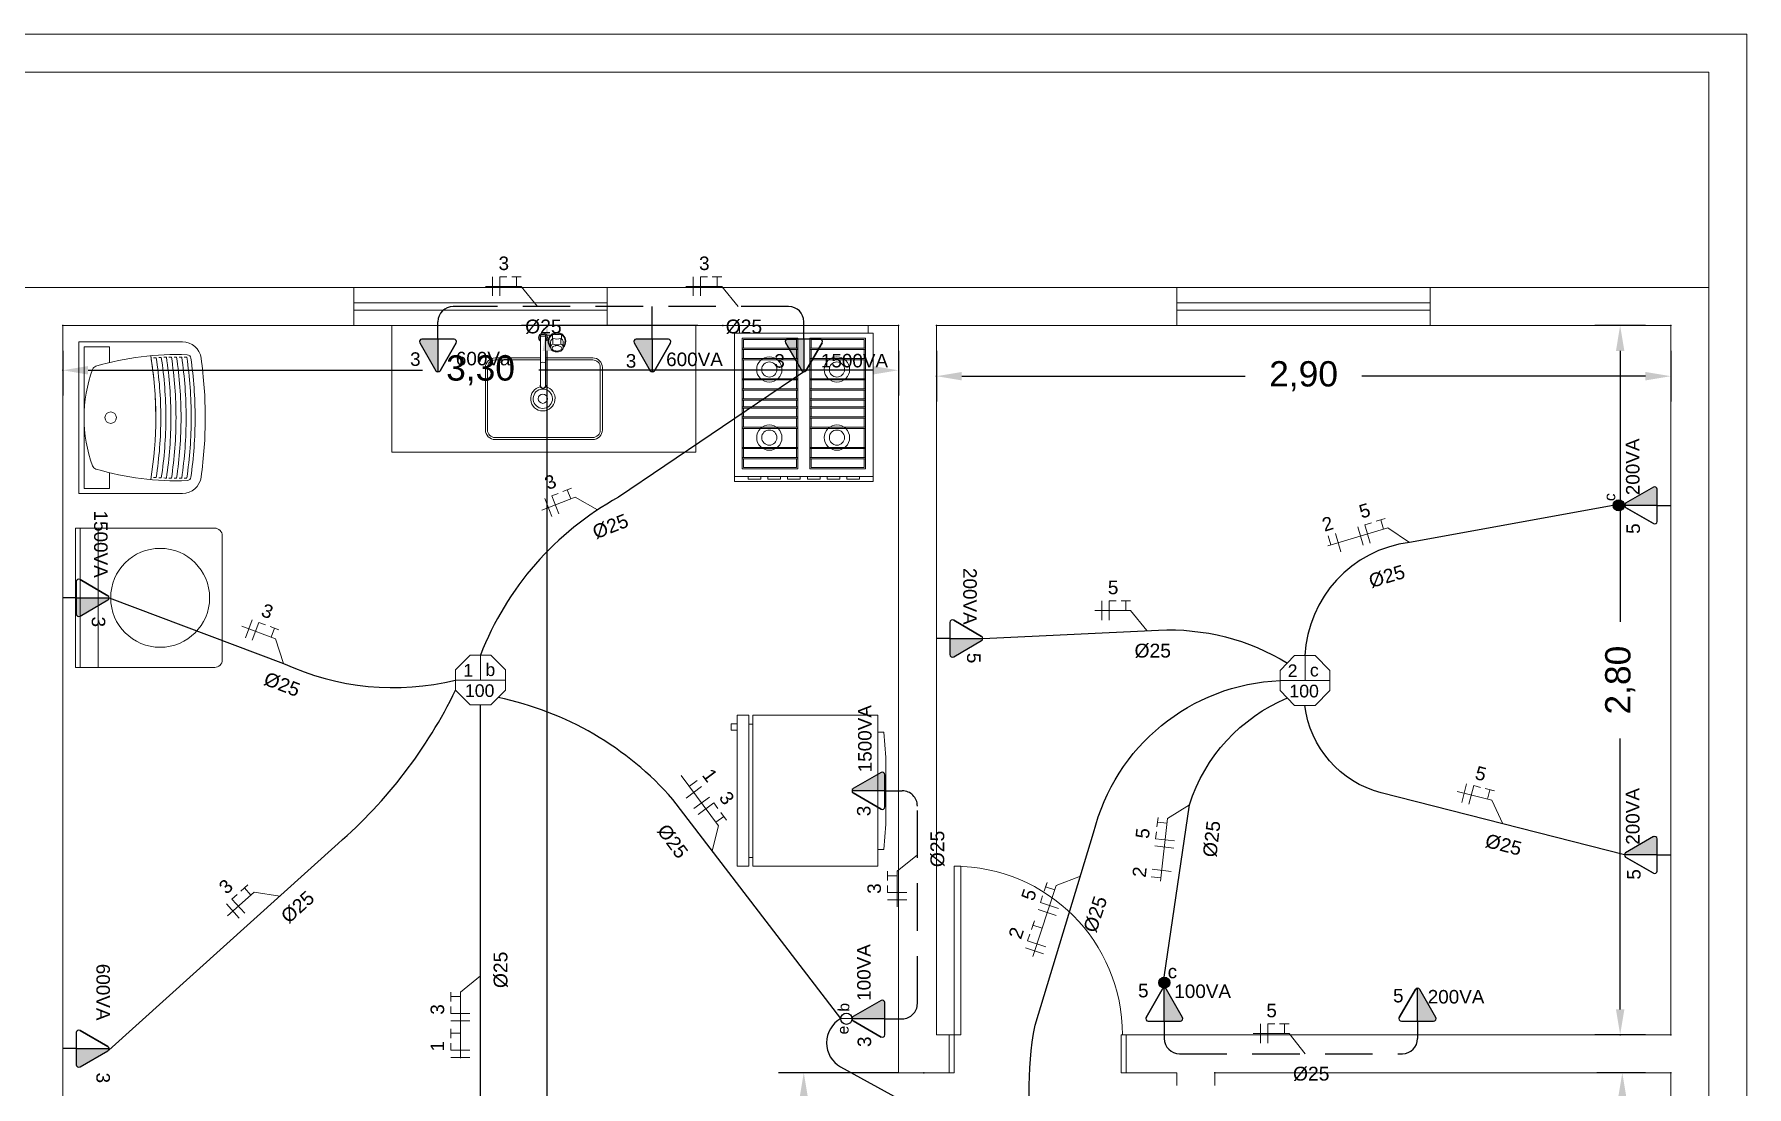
# Model space of a CAD drawing. Header units: millimetres. Extents: x 53 to 176, y -29 to 32.
# Drawn here: x 73.81 to 80.57, y 25.67 to 29.82 of the extents above; entities that cross this region are included whole.
import ezdxf

# ---------------------------------------------------------------- set-up
doc = ezdxf.new("R2010")
doc.units = ezdxf.units.MM
doc.linetypes.add('HIDDEN', pattern=[0.375, 0.25, -0.125])
doc.layers.get('0').update_dxf_attribs({"lineweight": 30})
for name, color, linetype in [('1 - Circuitos', 7, 'Continuous'), ('12 - Divisão dos circuitos', 7, 'Continuous'), ('5 - Identificadores', 7, 'Continuous'), ('7 - Eletroduto', 6, 'Continuous'), ('Pontos de iluminação', 5, 'Continuous'), ('Pontos de Tomadas', 240, 'Continuous')]:
    doc.layers.add(name, color=color, linetype=linetype)
for name, color, linetype, lineweight in [('19 - Diametros', 10, 'Continuous', 18), ('2 - Cotas', 242, 'Continuous', 9), ('3 - Cozinha', 160, 'Continuous', 20), ('4 - Edificação', 8, 'Continuous', 20), ('Portas', 251, 'Continuous', 9)]:
    doc.layers.add(name, color=color, linetype=linetype, lineweight=lineweight)
doc.styles.add('Arial0', font='arial.ttf', dxfattribs={"height": 3.14658})
doc.styles.add('SEACAD_Arial', font='arial.ttf')
doc.styles.get("Standard").update_dxf_attribs({"font": 'arial.ttf'})
doc.dimstyles.new('ISO-25', dxfattribs={"dimtxt": 0.1, "dimasz": 0.1, "dimexe": 0.1, "dimexo": 0.1, "dimgap": 0.1, "dimtad": 0, "dimzin": 1, "dimtxsty": 'Standard', "dimcen": 0.1, "dimadec": 0, "dimazin": 0, "dimtfac": 1, "dimtmove": 0, "dimatfit": 3, "dimfxl": 1, "dimarcsym": 0})

# ---------------------------------------------------------------- blocks, each defined once
blk = doc.blocks.new('*D23')
at = {"layer": '12 - Divisão dos circuitos', "color": 0, "transparency": 16777216}
for p in [(77.3708, 28.6744), (80.2708, 28.6744), (77.3708, 28.4744)]:
    blk.add_point(p, dxfattribs=at)
at = {"layer": '2 - Cotas', "color": 0, "lineweight": -2, "transparency": 16777216}
for p, q in [((77.3708, 28.5744), (77.3708, 28.3744)), ((80.2708, 28.5744), (80.2708, 28.3744)), ((77.4708, 28.4744), (78.5903, 28.4744)), ((80.1708, 28.4744), (79.0514, 28.4744))]:
    blk.add_line(p, q, dxfattribs=at)
at = {"layer": '2 - Cotas', "color": 0, "transparency": 16777216}
for points in [[(77.4708, 28.491), (77.4708, 28.4577), (77.3708, 28.4744)], [(80.1708, 28.491), (80.1708, 28.4577), (80.2708, 28.4744)]]:
    blk.add_solid(points, dxfattribs=at)
at = {"layer": '2 - Cotas', "color": 0, "transparency": 16777216, "insert": (78.8208, 28.4744), "char_height": 0.1, "attachment_point": 5}
blk.add_mtext('2,90', dxfattribs=at)
blk = doc.blocks.new('*D3')
at = {"layer": '12 - Divisão dos circuitos', "color": 0, "transparency": 16777216}
for p in [(73.9208, 28.6744), (77.2208, 28.6744), (73.9208, 28.4977)]:
    blk.add_point(p, dxfattribs=at)
at = {"layer": '2 - Cotas', "color": 0, "lineweight": -2, "transparency": 16777216}
for p, q in [((73.9208, 28.5744), (73.9208, 28.3977)), ((77.2208, 28.5744), (77.2208, 28.3977)), ((74.0208, 28.4977), (75.3412, 28.4977)), ((77.1208, 28.4977), (75.8005, 28.4977))]:
    blk.add_line(p, q, dxfattribs=at)
at = {"layer": '2 - Cotas', "color": 0, "transparency": 16777216}
for points in [[(74.0208, 28.5144), (74.0208, 28.481), (73.9208, 28.4977)], [(77.1208, 28.5144), (77.1208, 28.481), (77.2208, 28.4977)]]:
    blk.add_solid(points, dxfattribs=at)
at = {"layer": '2 - Cotas', "color": 0, "transparency": 16777216, "insert": (75.5708, 28.4977), "char_height": 0.1, "attachment_point": 5}
blk.add_mtext('3,30', dxfattribs=at)
blk = doc.blocks.new('*D15')
at = {"layer": '12 - Divisão dos circuitos', "color": 0, "transparency": 16777216}
for p in [(80.2708, 25.7244), (80.0794, 24.5744), (80.2708, 24.5744)]:
    blk.add_point(p, dxfattribs=at)
at = {"layer": '2 - Cotas', "color": 0, "lineweight": -2, "transparency": 16777216}
for p, q in [((80.1708, 25.7244), (79.9794, 25.7244)), ((80.0794, 25.6244), (80.0794, 25.3749)), ((80.0794, 24.6744), (80.0794, 24.9238)), ((80.1708, 24.5744), (79.9794, 24.5744))]:
    blk.add_line(p, q, dxfattribs=at)
at = {"layer": '2 - Cotas', "color": 0, "transparency": 16777216}
for points in [[(80.0627, 25.6244), (80.0961, 25.6244), (80.0794, 25.7244)], [(80.0627, 24.6744), (80.0961, 24.6744), (80.0794, 24.5744)]]:
    blk.add_solid(points, dxfattribs=at)
at = {"layer": '2 - Cotas', "color": 0, "transparency": 16777216, "insert": (80.0794, 25.1494), "char_height": 0.1, "attachment_point": 5, "rotation": 90}
blk.add_mtext('1,15', dxfattribs=at)
blk = doc.blocks.new('*D16')
at = {"layer": '12 - Divisão dos circuitos', "color": 0, "transparency": 16777216}
for p in [(80.2708, 28.6744), (80.0709, 25.8744), (80.2708, 25.8744)]:
    blk.add_point(p, dxfattribs=at)
at = {"layer": '2 - Cotas', "color": 0, "lineweight": -2, "transparency": 16777216}
for p, q in [((80.1708, 28.6744), (79.9709, 28.6744)), ((80.0709, 28.5744), (80.0709, 27.5049)), ((80.0709, 25.9744), (80.0709, 27.0438)), ((80.1708, 25.8744), (79.9709, 25.8744))]:
    blk.add_line(p, q, dxfattribs=at)
at = {"layer": '2 - Cotas', "color": 0, "transparency": 16777216}
for points in [[(80.0543, 28.5744), (80.0876, 28.5744), (80.0709, 28.6744)], [(80.0543, 25.9744), (80.0876, 25.9744), (80.0709, 25.8744)]]:
    blk.add_solid(points, dxfattribs=at)
at = {"layer": '2 - Cotas', "color": 0, "transparency": 16777216, "insert": (80.0709, 27.2744), "char_height": 0.1, "attachment_point": 5, "rotation": 90}
blk.add_mtext('2,80', dxfattribs=at)
blk = doc.blocks.new('*D29')
at = {"layer": '12 - Divisão dos circuitos', "color": 0, "transparency": 16777216}
for p in [(78.4708, 25.7244), (80.2708, 25.7244), (80.2708, 25.5636)]:
    blk.add_point(p, dxfattribs=at)
at = {"layer": '2 - Cotas', "color": 0, "lineweight": -2, "transparency": 16777216}
for p, q in [((78.4708, 25.6244), (78.4708, 25.4636)), ((78.5708, 25.5636), (79.1458, 25.5636)), ((80.1708, 25.5636), (79.5958, 25.5636)), ((80.2708, 25.6244), (80.2708, 25.4636))]:
    blk.add_line(p, q, dxfattribs=at)
at = {"layer": '2 - Cotas', "color": 0, "transparency": 16777216}
for points in [[(78.5708, 25.5803), (78.5708, 25.547), (78.4708, 25.5636)], [(80.1708, 25.5803), (80.1708, 25.547), (80.2708, 25.5636)]]:
    blk.add_solid(points, dxfattribs=at)
at = {"layer": '2 - Cotas', "color": 0, "transparency": 16777216, "insert": (79.3708, 25.5636), "char_height": 0.1, "attachment_point": 5}
blk.add_mtext('1,80', dxfattribs=at)
blk = doc.blocks.new('CO-F4PB')
for p, q in [((0.2535, 0), (-0.2535, 0)), ((0.2535, 0), (-0.2535, 0)), ((-0.2535, 0), (-0.2535, -0.03)), ((0.2535, -0.03), (0.2535, 0)), ((-0.2735, -0.03), (-0.2735, -0.596)), ((0.2735, -0.03), (-0.2735, -0.03)), ((-0.2435, -0.05), (-0.2435, -0.566)), ((-0.0235, -0.05), (-0.2435, -0.05)), ((-0.0285, -0.055), (-0.2385, -0.055)), ((-0.2385, -0.055), (-0.2385, -0.09)), ((-0.0285, -0.055), (-0.0285, -0.09)), ((-0.0235, -0.05), (-0.0235, -0.566)), ((0.0235, -0.05), (0.0235, -0.566)), ((0.2435, -0.05), (0.0235, -0.05)), ((0.2385, -0.055), (0.0285, -0.055)), ((0.0285, -0.055), (0.0285, -0.09)), ((0.2385, -0.055), (0.2385, -0.09)), ((0.2435, -0.05), (0.2435, -0.566)), ((0.2735, -0.596), (0.2735, -0.03)), ((-0.0235, -0.09), (-0.2435, -0.09)), ((-0.0235, -0.095), (-0.2435, -0.095)), ((-0.0235, -0.13), (-0.2435, -0.13)), ((-0.0235, -0.135), (-0.2435, -0.135)), ((-0.2385, -0.095), (-0.2385, -0.13)), ((-0.2385, -0.135), (-0.2385, -0.21)), ((-0.0285, -0.095), (-0.0285, -0.13)), ((-0.0285, -0.135), (-0.0285, -0.21)), ((0.2435, -0.09), (0.0235, -0.09)), ((0.2435, -0.095), (0.0235, -0.095)), ((0.2435, -0.13), (0.0235, -0.13)), ((0.2435, -0.135), (0.0235, -0.135)), ((0.0285, -0.095), (0.0285, -0.13)), ((0.0285, -0.135), (0.0285, -0.21)), ((0.2385, -0.095), (0.2385, -0.13)), ((0.2385, -0.135), (0.2385, -0.21)), ((-0.0235, -0.21), (-0.2435, -0.21)), ((-0.0235, -0.215), (-0.2435, -0.215)), ((-0.0235, -0.25), (-0.2435, -0.25)), ((-0.0235, -0.255), (-0.2435, -0.255)), ((-0.2385, -0.215), (-0.2385, -0.25)), ((-0.2385, -0.255), (-0.2385, -0.29)), ((-0.0285, -0.215), (-0.0285, -0.25)), ((-0.0285, -0.255), (-0.0285, -0.29)), ((0.2435, -0.21), (0.0235, -0.21)), ((0.2435, -0.215), (0.0235, -0.215)), ((0.2435, -0.25), (0.0235, -0.25)), ((0.2435, -0.255), (0.0235, -0.255)), ((0.0285, -0.215), (0.0285, -0.25)), ((0.0285, -0.255), (0.0285, -0.29)), ((0.2385, -0.215), (0.2385, -0.25)), ((0.2385, -0.255), (0.2385, -0.29)), ((-0.0235, -0.29), (-0.2435, -0.29)), ((-0.0235, -0.295), (-0.2435, -0.295)), ((-0.2435, -0.321), (-0.0235, -0.321)), ((-0.2435, -0.326), (-0.0235, -0.326)), ((-0.2385, -0.295), (-0.2385, -0.321)), ((-0.2385, -0.326), (-0.2385, -0.361)), ((-0.0285, -0.295), (-0.0285, -0.321)), ((-0.0285, -0.326), (-0.0285, -0.361)), ((0.2435, -0.29), (0.0235, -0.29)), ((0.2435, -0.295), (0.0235, -0.295)), ((0.0235, -0.321), (0.2435, -0.321)), ((0.0235, -0.326), (0.2435, -0.326)), ((0.0285, -0.295), (0.0285, -0.321)), ((0.0285, -0.326), (0.0285, -0.361)), ((0.2385, -0.295), (0.2385, -0.321)), ((0.2385, -0.326), (0.2385, -0.361)), ((-0.2435, -0.361), (-0.0235, -0.361)), ((-0.2435, -0.366), (-0.0235, -0.366)), ((-0.2435, -0.401), (-0.0235, -0.401)), ((-0.2385, -0.366), (-0.2385, -0.401)), ((-0.0285, -0.366), (-0.0285, -0.401)), ((0.0235, -0.361), (0.2435, -0.361)), ((0.0235, -0.366), (0.2435, -0.366)), ((0.0235, -0.401), (0.2435, -0.401)), ((0.0285, -0.366), (0.0285, -0.401)), ((0.2385, -0.366), (0.2385, -0.401)), ((-0.2435, -0.406), (-0.0235, -0.406)), ((-0.2385, -0.406), (-0.2385, -0.481)), ((-0.0285, -0.406), (-0.0285, -0.481)), ((0.0235, -0.406), (0.2435, -0.406)), ((0.0285, -0.406), (0.0285, -0.481)), ((0.2385, -0.406), (0.2385, -0.481)), ((-0.2435, -0.481), (-0.0235, -0.481)), ((-0.2435, -0.486), (-0.0235, -0.486)), ((-0.2435, -0.521), (-0.0235, -0.521)), ((-0.2435, -0.526), (-0.0235, -0.526)), ((-0.2385, -0.486), (-0.2385, -0.521)), ((-0.2385, -0.526), (-0.2385, -0.561)), ((-0.0285, -0.486), (-0.0285, -0.521)), ((-0.0285, -0.526), (-0.0285, -0.561)), ((0.0235, -0.481), (0.2435, -0.481)), ((0.0235, -0.486), (0.2435, -0.486)), ((0.0235, -0.521), (0.2435, -0.521)), ((0.0235, -0.526), (0.2435, -0.526)), ((0.0285, -0.486), (0.0285, -0.521)), ((0.0285, -0.526), (0.0285, -0.561)), ((0.2385, -0.486), (0.2385, -0.521)), ((0.2385, -0.526), (0.2385, -0.561)), ((-0.2735, -0.596), (0.2735, -0.596)), ((-0.2735, -0.596), (-0.2735, -0.616)), ((-0.2435, -0.566), (-0.0235, -0.566)), ((-0.2385, -0.561), (-0.0285, -0.561)), ((0.0235, -0.566), (0.2435, -0.566)), ((0.0285, -0.561), (0.2385, -0.561)), ((0.2735, -0.616), (0.2735, -0.596)), ((-0.2735, -0.616), (0.2735, -0.616))]:
    blk.add_line(p, q)
for points in [[(-0.2204, -0.606), (-0.1704, -0.606), (-0.1704, -0.596), (-0.2204, -0.596)], [(-0.1422, -0.606), (-0.0922, -0.606), (-0.0922, -0.596), (-0.1422, -0.596)], [(-0.0641, -0.606), (-0.0141, -0.606), (-0.0141, -0.596), (-0.0641, -0.596)], [(0.0141, -0.606), (0.0641, -0.606), (0.0641, -0.596), (0.0141, -0.596)], [(0.0922, -0.606), (0.1422, -0.606), (0.1422, -0.596), (0.0922, -0.596)], [(0.1704, -0.606), (0.2204, -0.606), (0.2204, -0.596), (0.1704, -0.596)]]:
    blk.add_lwpolyline(points, close=True)
for centre, radius in [((-0.1308, -0.1735), 0.05), ((0.1362, -0.1735), 0.05), ((-0.1308, -0.1735), 0.03), ((0.1362, -0.1735), 0.03), ((-0.1308, -0.4425), 0.05), ((0.1362, -0.4425), 0.05), ((-0.1308, -0.4425), 0.03), ((0.1362, -0.4425), 0.03)]:
    blk.add_circle(centre, radius)
blk = doc.blocks.new('A$C1AD15EB6')
for p, q in [((0.55, 0.58), (0, 0.58)), ((0, 0.03), (0, 0.58)), ((0.55, 0.5606), (0, 0.5606)), ((0.55, 0.03), (0.55, 0.58)), ((0.55, 0.4906), (0, 0.4906)), ((0.03, 0), (0.52, 0))]:
    blk.add_line(p, q)
for centre, start, end in [((0.03, 0.03), 180, 270), ((0.52, 0.03), 270, 0)]:
    blk.add_arc(centre, 0.03, start, end)
blk = doc.blocks.new('TANQUE-02')
for p, q in [((-0.2995, 0), (0.2995, 0)), ((-0.2995, -0.4081), (-0.2995, 0)), ((0.2995, -0.4081), (0.2995, 0)), ((-0.2795, -0.02), (0.2795, -0.02)), ((-0.2795, -0.12), (-0.2795, -0.02)), ((0.2795, -0.12), (0.2795, -0.02)), ((-0.2795, -0.12), (-0.2174, -0.12)), ((0.2174, -0.12), (0.2795, -0.12))]:
    blk.add_line(p, q)
blk.add_circle((0, -0.1252), 0.0225)
for centre, radius, start, end in [((0.8453, -0.3818), 1.0945, 163.27799, 182.40527), ((-0.1837, -0.0726), 0.02, 110.23844, 163.27799), ((0, -0.5709), 0.5511, 90, 110.23844), ((0, -0.5709), 0.5511, 69.76156, 90), ((0.1837, -0.0726), 0.02, 16.72201, 69.76156), ((-0.8453, -0.3818), 1.0945, 357.59473, 16.72201), ((0, 1.2149), 1.518, 260.72256, 279.27744), ((0.8453, -0.3818), 1.0845, 177.52238, 178.05412), ((0.8453, -0.3818), 1.0845, 176.46036, 176.99114), ((0, 1.2149), 1.558, 261.22518, 270), ((0.8453, -0.3818), 1.0845, 175.40003, 175.93), ((0, 1.2149), 1.538, 261.15691, 270), ((0, 1.2149), 1.518, 270, 279.27744), ((0, 1.2149), 1.538, 270, 278.84309), ((0, 1.2149), 1.558, 270, 278.77482), ((-0.8453, -0.3818), 1.0845, 4.07, 4.59997), ((-0.8453, -0.3818), 1.0845, 3.00886, 3.53964), ((-0.8453, -0.3818), 1.0845, 1.94588, 2.47762), ((0.8453, -0.3818), 1.0845, 179.65272, 180.18684), ((0, 1.2149), 1.618, 261.49969, 270), ((0.8453, -0.3818), 1.0845, 180.72164, 181.25716), ((0.8453, -0.3818), 1.0845, 178.5864, 179.11926), ((0, 1.2149), 1.598, 261.39693, 270), ((0, 1.2149), 1.638, 261.61326, 270), ((0, 1.2149), 1.578, 261.30532, 270), ((0, 1.2149), 1.578, 270, 278.69468), ((0, 1.2149), 1.598, 270, 278.60307), ((0, 1.2149), 1.618, 270, 278.50031), ((0, 1.2149), 1.638, 270, 278.38674), ((-0.8453, -0.3818), 1.0845, 0.88074, 1.4136), ((-0.8453, -0.3818), 1.0845, 358.74284, 359.27836), ((-0.8453, -0.3818), 1.0845, 359.81316, 0.34728), ((-0.2245, -0.4081), 0.075, 180, 262.08052), ((-0.2332, -0.4271), 0.015, 182.40527, 261.87169), ((0.8453, -0.3818), 1.0845, 181.79343, 182.3305), ((0, 1.2149), 1.658, 261.73735, 270), ((0, 1.2058), 1.6644, 261.87169, 270), ((0, 1.2149), 1.658, 270, 278.26265), ((0, 1.2058), 1.6644, 270, 278.12831), ((0.2245, -0.4081), 0.075, 277.91948, 0), ((0.2332, -0.4271), 0.015, 278.12831, 357.59473), ((-0.8453, -0.3818), 1.0845, 357.6695, 358.20657), ((0, 1.2058), 1.7044, 262.08052, 270), ((0, 1.2058), 1.7044, 270, 277.91948)]:
    blk.add_arc(centre, radius, start, end)
blk = doc.blocks.new('CUBA-COZ-02')
for p, q in [((-0.0095, 0.2452), (-0.0095, 0.2275)), ((-0.0095, 0.2275), (-0.0095, 0.0565)), ((0.0105, 0.2452), (0.0105, 0.2275)), ((0.0105, 0.2275), (0.0105, 0.0565)), ((0.0146, 0.2516), (0.031, 0.2516)), ((0.0146, 0.2316), (0.0209, 0.2316)), ((0.0305, 0.2026), (0.0305, 0.2242)), ((0.0379, 0.2522), (0.0379, 0.2367)), ((0.0399, 0.2163), (0.0399, 0.2377)), ((0.0712, 0.2163), (0.0712, 0.2377)), ((0.0731, 0.2522), (0.0731, 0.2367)), ((0.0805, 0.2026), (0.0805, 0.2242)), ((-0.0095, 0.0565), (-0.0095, 0.0516)), ((0.0105, 0.0565), (0.0105, 0.0516))]:
    blk.add_line(p, q)
for points in [[(-0.0095, 0.1611), (-0.1889, 0.1611, 0.414214), (-0.2269, 0.1231), (-0.2269, -0.1231, 0.414214), (-0.1889, -0.1611), (0.1969, -0.1611, 0.414214), (0.2349, -0.1231), (0.2349, 0.1231, 0.414214), (0.1969, 0.1611), (0.0105, 0.1611)], [(-0.0095, 0.1531), (-0.1889, 0.1531, 0.414214), (-0.2189, 0.1231), (-0.2189, -0.1231, 0.414214), (-0.1889, -0.1531), (0.1969, -0.1531, 0.414214), (0.2269, -0.1231), (0.2269, 0.1231, 0.414214), (0.1969, 0.1531), (0.0105, 0.1531)]]:
    blk.add_lwpolyline(points, format="xyb")
blk.add_lwpolyline([(0.0105, 0.0367, -7.502529), (-0.0095, 0.037, -0.133288)], format="xyb", close=True)
at = {"linetype": 'Continuous'}
for points in [[(0.0391, 0.2375, 0), (0.0361, 0.2353, 0), (0.0337, 0.2328, 0), (0.032, 0.2301, 0), (0.0309, 0.2272, 0), (0.0305, 0.2242, 0)], [(0.0389, 0.2157, 0), (0.0359, 0.2135, 0), (0.0335, 0.2109, 0), (0.0318, 0.2081, 0), (0.0308, 0.2052, 0), (0.0305, 0.2021, 0)], [(0.075, 0.199, 0), (0.0746, 0.2011, 0), (0.0734, 0.2032, 0), (0.0715, 0.2051, 0), (0.0689, 0.2067, 0), (0.0658, 0.208, 0), (0.0623, 0.209, 0), (0.0585, 0.2095, 0), (0.0545, 0.2096, 0), (0.0506, 0.2093, 0), (0.0469, 0.2085, 0), (0.0436, 0.2074, 0), (0.0407, 0.2059, 0), (0.0385, 0.2041, 0), (0.0369, 0.2022, 0), (0.0362, 0.2, 0), (0.0362, 0.1979, 0), (0.0369, 0.1958, 0), (0.0385, 0.1938, 0), (0.0407, 0.192, 0), (0.0436, 0.1905, 0), (0.0469, 0.1894, 0), (0.0506, 0.1886, 0), (0.0545, 0.1883, 0), (0.0585, 0.1884, 0), (0.0623, 0.1889, 0), (0.0658, 0.1899, 0), (0.0689, 0.1912, 0), (0.0715, 0.1928, 0), (0.0734, 0.1947, 0), (0.0746, 0.1968, 0), (0.075, 0.199, 0)], [(0.0805, 0.2242, 0), (0.0802, 0.2272, 0), (0.0791, 0.2301, 0), (0.0773, 0.2328, 0), (0.0749, 0.2353, 0), (0.0719, 0.2375, 0)], [(0.0805, 0.2026, 0), (0.0802, 0.2055, 0), (0.0791, 0.2084, 0), (0.0774, 0.2111, 0), (0.0751, 0.2136, 0), (0.0722, 0.2157, 0)], [(0.0305, 0.2021, 0), (0.0311, 0.1989, 0), (0.0324, 0.1959, 0), (0.0345, 0.193, 0), (0.0373, 0.1905, 0), (0.0407, 0.1884, 0), (0.0446, 0.1867, 0), (0.0488, 0.1856, 0), (0.0533, 0.185, 0), (0.0578, 0.185, 0), (0.0623, 0.1856, 0), (0.0665, 0.1867, 0), (0.0704, 0.1884, 0), (0.0738, 0.1905, 0), (0.0766, 0.193, 0), (0.0786, 0.1959, 0), (0.08, 0.1989, 0), (0.0805, 0.2021, 0)]]:
    blk.add_polyline3d(points, dxfattribs=at)
blk.add_circle((0, 0), 0.0182)
for centre, radius, start, end in [((0.0005, 0.2416), 0.0173, 35.41872, 234.58128), ((0.0005, 0.2416), 0.0126, 322.25181, 217.74819), ((0.0005, 0.2242), 0.0233, 64.55551, 115.44449), ((0.0005, 0.2416), 0.0173, 305.41872, 324.58128), ((0.0005, 0.2416), 0.0173, 324.58128, 35.41872), ((0.0555, 0.2266), 0.035, 315.56467, 224.43533), ((0.0555, 0.2266), 0.032, 321.37517, 218.62483), ((0.0555, 0.1725), 0.0816, 77.53823, 102.46177), ((0.04, 0.214), 0.002, 63.97489, 122.15591), ((0.0401, 0.2358), 0.002, 74.31395, 121.56748), ((0.0555, 0.2905), 0.0549, 254.31395, 285.68605), ((0.0555, 0.2459), 0.0335, 243.97489, 296.02511), ((0.0711, 0.214), 0.002, 57.84409, 116.02511), ((0.0709, 0.2358), 0.002, 58.43251, 105.68606), ((0.0005, 0.1207), 0.0233, 64.55551, 115.44449), ((0, 0), 0.0482, 101.34386, 77.38563), ((0.0005, 0.0516), 0.0112, 153.72082, 26.27918), ((0.0005, 0.0516), 0.01, 180, 0)]:
    blk.add_arc(centre, radius, start, end)
blk = doc.blocks.new('DUPLEX320PL')
for p, q in [((-0.058, -0.1246), (-0.058, -0.6181)), ((-0.058, -0.1246), (0.538, -0.1246)), ((0.538, -0.6181), (0.538, -0.1246)), ((0.538, -0.6181), (-0.058, -0.6181)), ((0.538, -0.6338), (-0.058, -0.6338)), ((-0.058, -0.6338), (-0.058, -0.6799)), ((-0.023, -0.6181), (-0.023, -0.6338)), ((0.503, -0.6338), (0.503, -0.6181)), ((0.538, -0.6338), (0.538, -0.6799)), ((-0.058, -0.6799), (0.538, -0.6799))]:
    blk.add_line(p, q)
blk.add_lwpolyline([(0.4713, -0.1246), (0.4713, -0.1005), (0.3713, -0.0932), (0.1087, -0.0932), (0.0087, -0.1005), (0.0087, -0.1246)])
blk.add_lwpolyline([(0.4797, -0.6799), (0.4797, -0.7042), (0.5039, -0.7042), (0.5039, -0.6799)], close=True)
blk = doc.blocks.new('*D70')
at = {"layer": '12 - Divisão dos circuitos', "color": 0, "transparency": 16777216}
for p in [(76.5281, 28.6744), (75.8329, 21.9744), (76.5281, 21.9744)]:
    blk.add_point(p, dxfattribs=at)
at = {"layer": '2 - Cotas', "color": 0, "lineweight": -2, "transparency": 16777216}
for p, q in [((76.4281, 28.6744), (75.7329, 28.6744)), ((75.8329, 28.5744), (75.8329, 25.5544)), ((75.8329, 22.0744), (75.8329, 25.0944)), ((76.4281, 21.9744), (75.7329, 21.9744))]:
    blk.add_line(p, q, dxfattribs=at)
at = {"layer": '2 - Cotas', "color": 0, "transparency": 16777216}
for points in [[(75.8162, 28.5744), (75.8496, 28.5744), (75.8329, 28.6744)], [(75.8162, 22.0744), (75.8496, 22.0744), (75.8329, 21.9744)]]:
    blk.add_solid(points, dxfattribs=at)
at = {"layer": '2 - Cotas', "color": 0, "transparency": 16777216, "insert": (75.8329, 25.3244), "char_height": 0.1, "attachment_point": 5, "rotation": 90}
blk.add_mtext('6,70', dxfattribs=at)
blk = doc.blocks.new('*D71')
at = {"layer": '12 - Divisão dos circuitos', "color": 0, "transparency": 16777216}
for p in [(77.3208, 25.7244), (76.8471, 24.6244), (77.3208, 24.6244)]:
    blk.add_point(p, dxfattribs=at)
at = {"layer": '2 - Cotas', "color": 0, "lineweight": -2, "transparency": 16777216}
for p, q in [((77.2208, 25.7244), (76.7471, 25.7244)), ((76.8471, 25.6244), (76.8471, 25.3994)), ((76.8471, 24.7244), (76.8471, 24.9494)), ((77.2208, 24.6244), (76.7471, 24.6244))]:
    blk.add_line(p, q, dxfattribs=at)
at = {"layer": '2 - Cotas', "color": 0, "transparency": 16777216}
for points in [[(76.8304, 25.6244), (76.8638, 25.6244), (76.8471, 25.7244)], [(76.8304, 24.7244), (76.8638, 24.7244), (76.8471, 24.6244)]]:
    blk.add_solid(points, dxfattribs=at)
at = {"layer": '2 - Cotas', "color": 0, "transparency": 16777216, "insert": (76.8471, 25.1744), "char_height": 0.1, "attachment_point": 5, "rotation": 90}
blk.add_mtext('1,10', dxfattribs=at)
blk = doc.blocks.new('ponto de luz')
at = {"color": 5, "linetype": 'Continuous', "lineweight": 15, "true_color": 0x000005}
blk.add_lwpolyline([(63.6396, -13.7603), (63.5583, -13.7603), (63.5009, -13.8188), (63.5009, -13.8984), (63.5583, -13.9569), (63.6396, -13.9569), (63.698, -13.8984), (63.698, -13.8188)], close=True, dxfattribs=at)
for points in [[(63.5995, -13.8589), (63.5995, -13.7603), (63.5995, -13.7603)], [(63.698, -13.8589), (63.5009, -13.8589), (63.5009, -13.8589)]]:
    blk.add_lwpolyline(points, dxfattribs=at)
at = {"layer": '1 - Circuitos'}
blk.add_attdef('N', (63.5309, -13.8452), '', height=0.05, dxfattribs=at)
at = {"layer": '5 - Identificadores', "flags": 4}
for tag, p in [('R', (63.6187, -13.8426)), ('S', (63.5376, -13.9254))]:
    blk.add_attdef(tag, p, '', height=0.05, dxfattribs=at)

msp = doc.modelspace()

# ---------------------------------------------------------------- hatches: boundary and pattern name
at = {"layer": 'Pontos de Tomadas'}
h = msp.add_hatch(color=256, dxfattribs=at)
h.dxf.hatch_style = 1
h.paths.add_polyline_path([(75.3942, 28.496, 0.268035), (75.4026, 28.4911), (75.4026, 28.6208), (75.3391, 28.6208, 0.577243), (75.3306, 28.6061)])
h = msp.add_hatch(color=256, dxfattribs=at)
h.dxf.hatch_style = 1
h.paths.add_polyline_path([(76.2404, 28.496, 0.268035), (76.2488, 28.4911), (76.2488, 28.6208), (76.1853, 28.6208, 0.577243), (76.1768, 28.6061)])
h = msp.add_hatch(color=256, dxfattribs=at)
h.dxf.hatch_style = 1
h.paths.add_polyline_path([(76.8389, 28.496, 0.268035), (76.8473, 28.4911), (76.8473, 28.6208), (76.7838, 28.6208, 0.577243), (76.7753, 28.6061)])
h = msp.add_hatch(color=256, dxfattribs=at)
h.dxf.hatch_style = 1
h.paths.add_polyline_path([(80.0924, 27.9728, 0.268035), (80.0875, 27.9644), (80.2172, 27.9644), (80.2172, 28.0279, 0.577243), (80.2026, 28.0364)])
h = msp.add_hatch(color=256, dxfattribs=at)
h.dxf.hatch_style = 1
h.paths.add_polyline_path([(80.0435, 27.9644, 1), (80.0875, 27.9644, 1)])
h = msp.add_hatch(color=256, dxfattribs=at)
h.dxf.hatch_style = 1
h.paths.add_polyline_path([(74.0992, 27.5909, 0.268035), (74.1041, 27.5993), (73.9745, 27.5993), (73.9745, 27.5358, 0.577243), (73.9891, 27.5273)])
h = msp.add_hatch(color=256, dxfattribs=at)
h.dxf.hatch_style = 1
h.paths.add_polyline_path([(77.5492, 27.4303, 0.268035), (77.5541, 27.4387), (77.4245, 27.4387), (77.4245, 27.3752, 0.577243), (77.4391, 27.3667)])
h = msp.add_hatch(color=256, dxfattribs=at)
h.dxf.hatch_style = 1
h.paths.add_polyline_path([(77.0424, 26.8459, 0.268035), (77.0375, 26.8374), (77.1672, 26.8374), (77.1672, 26.901, 0.577243), (77.1526, 26.9094)])
h = msp.add_hatch(color=256, dxfattribs=at)
h.dxf.hatch_style = 1
h.paths.add_polyline_path([(80.0924, 26.5928, 0.268035), (80.0875, 26.5844), (80.2172, 26.5844), (80.2172, 26.6479, 0.577243), (80.2026, 26.6564)])
h = msp.add_hatch(color=256, dxfattribs=at)
h.dxf.hatch_style = 1
h.paths.add_polyline_path([(78.2928, 26.0797, 1), (78.2488, 26.0797, 1)])
h = msp.add_hatch(color=256, dxfattribs=at)
h.dxf.hatch_style = 1
h.paths.add_polyline_path([(78.2793, 26.0528, 0.268035), (78.2708, 26.0577), (78.2708, 25.928), (78.3344, 25.928, 0.577243), (78.3428, 25.9426)])
h = msp.add_hatch(color=256, dxfattribs=at)
h.dxf.hatch_style = 1
h.paths.add_polyline_path([(79.2793, 26.0528, 0.268035), (79.2708, 26.0577), (79.2708, 25.928), (79.3344, 25.928, 0.577243), (79.3428, 25.9426)])
h = msp.add_hatch(color=256, dxfattribs=at)
h.dxf.hatch_style = 1
h.paths.add_polyline_path([(77.0424, 25.9459, 0.268035), (77.0375, 25.9374), (77.1672, 25.9374), (77.1672, 26.001, 0.577243), (77.1526, 26.0094)])
h = msp.add_hatch(color=256, dxfattribs=at)
h.dxf.hatch_style = 1
h.paths.add_polyline_path([(74.0992, 25.8109, 0.268035), (74.1041, 25.8194), (73.9745, 25.8194), (73.9745, 25.7558, 0.577243), (73.9891, 25.7474)])

# ---------------------------------------------------------------- linework, layer by layer
at = {"layer": '1 - Circuitos', "color": 5, "linetype": 'Continuous', "lineweight": 15, "true_color": 0x000005}
for points in [[(75.7956, 28.7494), (75.7313, 28.8287), (75.5898, 28.8287)], [(76.5874, 28.7494), (76.523, 28.8287), (76.3816, 28.8287)], [(76.0329, 27.9467), (75.9439, 27.9969), (75.8123, 27.9451)], [(79.2385, 27.8183), (79.154, 27.8757), (78.9163, 27.8043)], [(78.2018, 27.4697), (78.1374, 27.5491), (77.9959, 27.5491)], [(74.7932, 27.3401), (74.7609, 27.4371), (74.6285, 27.487)], [(76.4858, 26.6003), (76.511, 26.6993), (76.3629, 26.8985)], [(78.3701, 26.7824), (78.2839, 26.7275), (78.2553, 26.481)], [(79.6074, 26.7072), (79.5647, 26.8), (79.4276, 26.8351)], [(77.2958, 26.5845), (77.2165, 26.5202), (77.2165, 26.3787)], [(77.9396, 26.5001), (77.8441, 26.4639), (77.7513, 26.1838)], [(74.7779, 26.4219), (74.677, 26.4378), (74.5718, 26.3432)], [(75.5709, 26.1072), (75.4916, 26.0428), (75.4916, 25.7818)], [(78.8277, 25.7994), (78.7633, 25.8787), (78.6218, 25.8787)]]:
    msp.add_lwpolyline(points, dxfattribs=at)
at = {"layer": '1 - Circuitos', "color": 7, "linetype": 'Continuous', "lineweight": 15, "true_color": 0x000007}
for points in [[(75.6182, 28.7913), (75.6182, 28.8669), (75.6182, 28.8669)], [(75.6747, 28.8669), (75.647, 28.8669), (75.647, 28.7913)], [(75.6942, 28.8669), (75.7313, 28.8669), (75.7133, 28.8669), (75.7133, 28.8287)], [(76.41, 28.7913), (76.41, 28.8669), (76.41, 28.8669)], [(76.4665, 28.8669), (76.4388, 28.8669), (76.4388, 28.7913)], [(76.486, 28.8669), (76.523, 28.8669), (76.5051, 28.8669), (76.5051, 28.8287)], [(75.8774, 28.0118), (75.8516, 28.0016), (75.8793, 27.9313)], [(75.8955, 28.0189), (75.93, 28.0325), (75.9132, 28.0259), (75.9272, 27.9904)], [(75.8524, 27.9207), (75.8248, 27.9911), (75.8248, 27.9911)], [(79.0566, 27.8073), (79.0348, 27.8797), (79.0348, 27.8797)], [(79.0889, 27.896), (79.0624, 27.888), (79.0842, 27.8156)], [(79.1076, 27.9016), (79.143, 27.9123), (79.1258, 27.9071), (79.1368, 27.8706)], [(78.9287, 27.808), (78.9178, 27.8442), (78.9178, 27.8442)], [(78.9685, 27.7805), (78.9467, 27.8529), (78.9467, 27.8529)], [(78.0244, 27.5116), (78.0244, 27.5873), (78.0244, 27.5873)], [(78.0809, 27.5873), (78.0532, 27.5873), (78.0532, 27.5116)], [(78.1004, 27.5873), (78.1374, 27.5873), (78.1195, 27.5873), (78.1195, 27.5491)], [(74.6419, 27.4419), (74.6686, 27.5127), (74.6686, 27.5127)], [(74.7215, 27.4927), (74.6956, 27.5025), (74.6689, 27.4317)], [(74.7397, 27.4859), (74.7744, 27.4728), (74.7576, 27.4791), (74.7441, 27.4434)], [(76.3829, 26.8088), (76.4436, 26.8539), (76.4436, 26.8539)], [(76.3952, 26.8556), (76.4255, 26.8782), (76.4255, 26.8782)], [(79.4459, 26.7918), (79.4646, 26.865), (79.4646, 26.865)], [(79.5194, 26.851), (79.4925, 26.8579), (79.4738, 26.7846)], [(76.4135, 26.7677), (76.4742, 26.8128), (76.4742, 26.8128)], [(76.5079, 26.7674), (76.4914, 26.7897), (76.4307, 26.7445)], [(79.5382, 26.8462), (79.5741, 26.837), (79.5567, 26.8415), (79.5473, 26.8045)], [(76.5195, 26.7518), (76.5416, 26.7221), (76.5309, 26.7365), (76.5003, 26.7137)], [(78.2417, 26.6951), (78.246, 26.7319), (78.2439, 26.7141), (78.2818, 26.7097)], [(78.2395, 26.6758), (78.2363, 26.6483), (78.3114, 26.6396)], [(78.3081, 26.6109), (78.233, 26.6196), (78.233, 26.6196)], [(77.1783, 26.4831), (77.1783, 26.5202), (77.1783, 26.5022), (77.2165, 26.5022)], [(78.2978, 26.5194), (78.2227, 26.5281), (78.2227, 26.5281)], [(74.6239, 26.4414), (74.6515, 26.4662), (74.6381, 26.4542), (74.6636, 26.4258)], [(77.1783, 26.4636), (77.1783, 26.4359), (77.2539, 26.4359)], [(77.7962, 26.4407), (77.8078, 26.4759), (77.8022, 26.4589), (77.8384, 26.4469)], [(78.2568, 26.4938), (78.2193, 26.4981), (78.2193, 26.4981)], [(74.618, 26.3344), (74.5674, 26.3906), (74.5674, 26.3906)], [(74.6094, 26.4284), (74.5889, 26.4098), (74.6394, 26.3537)], [(77.2539, 26.4071), (77.1783, 26.4071), (77.1783, 26.4071)], [(77.79, 26.4223), (77.7813, 26.396), (77.8531, 26.3722)], [(77.7461, 26.2894), (77.7577, 26.3246), (77.7521, 26.3076), (77.7883, 26.2956)], [(77.8441, 26.3448), (77.7723, 26.3686), (77.7723, 26.3686)], [(77.7399, 26.271), (77.7312, 26.2447), (77.803, 26.2209)], [(77.7939, 26.1935), (77.7222, 26.2173), (77.7222, 26.2173)], [(75.4534, 26.0058), (75.4534, 26.0428), (75.4534, 26.0249), (75.4916, 26.0249)], [(75.4534, 25.9863), (75.4534, 25.9586), (75.529, 25.9586)], [(75.529, 25.9298), (75.4534, 25.9298), (75.4534, 25.9298)], [(78.6502, 25.8413), (78.6502, 25.9169), (78.6502, 25.9169)], [(78.7068, 25.9169), (78.6791, 25.9169), (78.6791, 25.8413)], [(78.7262, 25.9169), (78.7633, 25.9169), (78.7453, 25.9169), (78.7453, 25.8787)], [(75.4534, 25.8608), (75.4534, 25.8979), (75.4534, 25.8799), (75.4916, 25.8799)], [(75.4534, 25.8414), (75.4534, 25.8137), (75.529, 25.8137)], [(75.529, 25.7848), (75.4534, 25.7848), (75.4534, 25.7848)]]:
    msp.add_lwpolyline(points, dxfattribs=at)
at = {"layer": '3 - Cozinha'}
msp.add_lwpolyline([(75.2208, 28.1744), (76.4208, 28.1744), (76.4208, 28.6744), (75.2208, 28.6744)], close=True, dxfattribs=at)
msp.add_circle((74.3055, 27.5994), 0.1953, dxfattribs=at)
at = {"layer": '4 - Edificação', "color": 252}
for q in [(60.4708, 29.6744), (80.4208, 28.8244)]:
    msp.add_line((80.4208, 29.6744), q, dxfattribs=at)
at = {"layer": '4 - Edificação'}
for p, q in [((60.4708, 28.8244), (80.4208, 28.8244)), ((80.4208, 28.8244), (80.4208, 21.9744)), ((73.9208, 22.9244), (73.9208, 28.6744)), ((77.2208, 28.6744), (73.9208, 28.6744)), ((77.2208, 25.7244), (77.2208, 28.6744)), ((77.3708, 28.6744), (80.2708, 28.6744)), ((77.3708, 25.8744), (77.3708, 28.6744)), ((80.2708, 25.8744), (80.2708, 28.6744)), ((80.2708, 28.6744), (80.2708, 25.8744)), ((77.4208, 25.8744), (77.3708, 25.8744)), ((77.4208, 25.7244), (77.4208, 25.8744)), ((80.2708, 25.8744), (78.1208, 25.8744)), ((77.2208, 25.7244), (77.4208, 25.7244)), ((78.1208, 25.7244), (78.3208, 25.7244)), ((78.3208, 25.7244), (78.3208, 25.6744)), ((78.4708, 25.7244), (80.2708, 25.7244)), ((78.4708, 25.7244), (78.4708, 25.6744)), ((80.2708, 25.7244), (80.2708, 24.5744))]:
    msp.add_line(p, q, dxfattribs=at)
at = {"layer": '4 - Edificação', "color": 252}
msp.add_lwpolyline([(53.5708, 21.8244), (80.5708, 21.8244), (80.5708, 29.8244), (53.5708, 29.8244)], close=True, dxfattribs=at)
at = {"layer": '7 - Eletroduto', "linetype": 'HIDDEN', "ltscale": 0.75}
for p, q in [((76.7873, 28.7494), (75.4626, 28.7494)), ((77.2208, 26.8374), (77.2358, 26.8374)), ((77.2958, 25.9974), (77.2958, 26.7774)), ((77.2208, 25.9374), (77.2358, 25.9374)), ((78.3308, 25.7994), (79.2108, 25.7994))]:
    msp.add_line(p, q, dxfattribs=at)
at = {"layer": '7 - Eletroduto'}
for p, q in [((76.2488, 28.6744), (76.2488, 28.7494)), ((75.4026, 28.6744), (75.4026, 28.6894)), ((76.8473, 28.6744), (76.8473, 28.6894)), ((78.2708, 25.8744), (78.2708, 25.8594)), ((79.2708, 25.8744), (79.2708, 25.8594))]:
    msp.add_line(p, q, dxfattribs=at)
for points in [[(76.8473, 28.4911), (76.1151, 27.9963, 0.176078), (75.5703, 27.373, 4.163736)], [(80.0435, 27.9644), (79.2385, 27.8183, 0.362296), (78.826, 27.3712, 15.458272)], [(74.1041, 27.5997), (74.7932, 27.3401, 0.16964), (75.4722, 27.2747, 0.073534)], [(77.5541, 27.4387), (78.2477, 27.4719, -0.149995), (78.7567, 27.342, 2.341739)], [(77.7736, 25.3733, -0.110493), (77.7611, 25.9121), (77.9916, 26.6712, -0.333735), (78.728, 27.2729, -114.141172)], [(74.1024, 25.8139), (75.008, 26.629, 0.101066), (75.4722, 27.2348, -3.165411)], [(76.9935, 25.9381), (76.3299, 26.8035, 0.163828), (75.6402, 27.2056, -5.560821)], [(78.2708, 26.1017), (78.3701, 26.7824, -0.219639), (78.7567, 27.2039, -2.137898)], [(80.0875, 26.5844), (79.1272, 26.83, -0.310486), (78.826, 27.1746, -1.123484)], [(76.9935, 25.9381, 0.587466), (76.9927, 25.7474), (77.5215, 25.4569, -0.106433), (77.6756, 25.3149, -0.266852)]]:
    msp.add_lwpolyline(points, format="xyb", dxfattribs=at)
msp.add_lwpolyline([(75.5709, 25.2759), (75.5709, 27.1764)], dxfattribs=at)
for centre, start, end in [((75.4626, 28.6894), 90, 180), ((76.7873, 28.6894), 0, 90), ((78.3308, 25.8594), 180, 270), ((79.2108, 25.8594), 270, 0)]:
    msp.add_arc(centre, 0.06, start, end, dxfattribs=at)
at = {"layer": '7 - Eletroduto', "linetype": 'HIDDEN', "ltscale": 0.75}
for centre, start, end in [((77.2358, 26.7774), 0, 90), ((77.2358, 25.9974), 270, 0)]:
    msp.add_arc(centre, 0.06, start, end, dxfattribs=at)
at = {"layer": 'Pontos de Tomadas'}
for p, q in [((75.4026, 28.6208), (75.4026, 28.6744)), ((76.2488, 28.6208), (76.2488, 28.6744)), ((76.8473, 28.6208), (76.8473, 28.6744)), ((75.3306, 28.6061), (75.3942, 28.496)), ((75.4662, 28.6208), (75.3391, 28.6208)), ((75.4026, 28.6208), (75.4026, 28.4911)), ((75.4746, 28.6061), (75.4111, 28.496)), ((75.4111, 28.496), (75.4746, 28.6061)), ((75.4111, 28.496), (75.4746, 28.6061)), ((76.1768, 28.6061), (76.2404, 28.496)), ((76.3124, 28.6208), (76.1853, 28.6208)), ((76.2488, 28.6208), (76.2488, 28.4911)), ((76.3208, 28.6061), (76.2573, 28.496)), ((76.2573, 28.496), (76.3208, 28.6061)), ((76.2573, 28.496), (76.3208, 28.6061)), ((76.7753, 28.6061), (76.8389, 28.496)), ((76.9109, 28.6208), (76.7838, 28.6208)), ((76.8473, 28.6208), (76.8473, 28.4911)), ((76.9193, 28.6061), (76.8558, 28.496)), ((76.8558, 28.496), (76.9193, 28.6061)), ((76.8558, 28.496), (76.9193, 28.6061)), ((80.2026, 28.0364), (80.0924, 27.9728)), ((80.2172, 27.9008), (80.2172, 28.0279)), ((80.2172, 27.9644), (80.0875, 27.9644)), ((80.2026, 27.8924), (80.0924, 27.9559)), ((80.0924, 27.9559), (80.2026, 27.8924)), ((80.0924, 27.9559), (80.2026, 27.8924)), ((80.2172, 27.9644), (80.2708, 27.9644)), ((73.9745, 27.6629), (73.9745, 27.5358)), ((73.9891, 27.6713), (74.0992, 27.6078)), ((74.0992, 27.6078), (73.9891, 27.6713)), ((74.0992, 27.6078), (73.9891, 27.6713)), ((73.9745, 27.5993), (73.9208, 27.5993)), ((73.9745, 27.5993), (74.1041, 27.5993)), ((73.9891, 27.5273), (74.0992, 27.5909)), ((77.4245, 27.5023), (77.4245, 27.3752)), ((77.4391, 27.5107), (77.5492, 27.4472)), ((77.5492, 27.4472), (77.4391, 27.5107)), ((77.5492, 27.4472), (77.4391, 27.5107)), ((77.4245, 27.4387), (77.3708, 27.4387)), ((77.4245, 27.4387), (77.5541, 27.4387)), ((77.4391, 27.3667), (77.5492, 27.4303)), ((77.1526, 26.9094), (77.0424, 26.8459)), ((77.1672, 26.7739), (77.1672, 26.901)), ((77.1672, 26.8374), (77.0375, 26.8374)), ((77.1526, 26.7654), (77.0424, 26.829)), ((77.0424, 26.829), (77.1526, 26.7654)), ((77.0424, 26.829), (77.1526, 26.7654)), ((77.1672, 26.8374), (77.2208, 26.8374)), ((80.2026, 26.6564), (80.0924, 26.5928)), ((80.2172, 26.5208), (80.2172, 26.6479)), ((80.2172, 26.5844), (80.0875, 26.5844)), ((80.2172, 26.5844), (80.2708, 26.5844)), ((80.2026, 26.5124), (80.0924, 26.5759)), ((80.0924, 26.5759), (80.2026, 26.5124)), ((80.0924, 26.5759), (80.2026, 26.5124)), ((78.1988, 25.9426), (78.2624, 26.0528)), ((78.2624, 26.0528), (78.1988, 25.9426)), ((78.2624, 26.0528), (78.1988, 25.9426)), ((78.2708, 25.928), (78.2708, 26.0577)), ((78.3428, 25.9426), (78.2793, 26.0528)), ((79.1988, 25.9426), (79.2624, 26.0528)), ((79.2624, 26.0528), (79.1988, 25.9426)), ((79.2624, 26.0528), (79.1988, 25.9426)), ((79.2708, 25.928), (79.2708, 26.0577)), ((79.3428, 25.9426), (79.2793, 26.0528)), ((77.1526, 26.0094), (77.0424, 25.9459)), ((77.1672, 25.8739), (77.1672, 26.001)), ((77.0375, 25.9374), (76.9935, 25.9381)), ((77.1672, 25.9374), (77.0375, 25.9374)), ((77.1526, 25.8654), (77.0424, 25.929)), ((77.0424, 25.929), (77.1526, 25.8654)), ((77.0424, 25.929), (77.1526, 25.8654)), ((77.1672, 25.9374), (77.2208, 25.9374)), ((78.2073, 25.928), (78.3344, 25.928)), ((78.2708, 25.928), (78.2708, 25.8744)), ((79.2073, 25.928), (79.3344, 25.928)), ((79.2708, 25.928), (79.2708, 25.8744)), ((73.9745, 25.8829), (73.9745, 25.7558)), ((73.9891, 25.8914), (74.0992, 25.8278)), ((74.0992, 25.8278), (73.9891, 25.8914)), ((74.0992, 25.8278), (73.9891, 25.8914)), ((73.9745, 25.8194), (73.9208, 25.8194)), ((73.9745, 25.8194), (74.1041, 25.8194)), ((73.9891, 25.7474), (74.0992, 25.8109))]:
    msp.add_line(p, q, dxfattribs=at)
for centre in [(80.0655, 27.9644), (78.2708, 26.0797), (77.0155, 25.9374)]:
    msp.add_circle(centre, 0.022, dxfattribs=at)
for centre, start, end in [((75.3391, 28.611), 90, 209.98164), ((75.4662, 28.611), 330.01836, 90), ((76.1853, 28.611), 90, 209.98164), ((76.3124, 28.611), 330.01836, 90), ((76.7838, 28.611), 90, 209.98164), ((76.9109, 28.611), 330.01836, 90), ((75.4026, 28.5008), 209.98164, 330.01836), ((76.2488, 28.5008), 209.98164, 330.01836), ((76.8473, 28.5008), 209.98164, 330.01836), ((80.2075, 28.0279), 0, 119.98164), ((80.0973, 27.9644), 119.98164, 240.01836), ((80.2075, 27.9008), 240.01836, 0), ((73.9842, 27.6629), 60.01836, 180), ((74.0944, 27.5993), 299.98164, 60.01836), ((73.9842, 27.5358), 180, 299.98164), ((77.4342, 27.5023), 60.01836, 180), ((77.5444, 27.4387), 299.98164, 60.01836), ((77.4342, 27.3752), 180, 299.98164), ((77.1575, 26.901), 0, 119.98164), ((77.0473, 26.8374), 119.98164, 240.01836), ((77.1575, 26.7739), 240.01836, 0), ((80.2075, 26.6479), 0, 119.98164), ((80.0973, 26.5844), 119.98164, 240.01836), ((80.2075, 26.5208), 240.01836, 0), ((78.2708, 26.0479), 29.98164, 150.01836), ((79.2708, 26.0479), 29.98164, 150.01836), ((77.1575, 26.001), 0, 119.98164), ((77.0473, 25.9374), 119.98164, 240.01836), ((78.2073, 25.9378), 150.01836, 270), ((78.3344, 25.9378), 270, 29.98164), ((79.2073, 25.9378), 150.01836, 270), ((79.3344, 25.9378), 270, 29.98164), ((73.9842, 25.8829), 60.01836, 180), ((77.1575, 25.8739), 240.01836, 0), ((74.0944, 25.8194), 299.98164, 60.01836), ((73.9842, 25.7558), 180, 299.98164)]:
    msp.add_arc(centre, 0.00975, start, end, dxfattribs=at)
at = {"layer": 'Portas'}
for p, q in [((75.0708, 28.7644), (76.0708, 28.7644)), ((78.3208, 28.7644), (79.3208, 28.7644)), ((75.0708, 28.7344), (76.0708, 28.7344)), ((78.3208, 28.7344), (79.3208, 28.7344))]:
    msp.add_line(p, q, dxfattribs=at)
for points in [[(75.0708, 28.6744), (76.0708, 28.6744), (76.0708, 28.8244), (75.0708, 28.8244)], [(78.3208, 28.6744), (79.3208, 28.6744), (79.3208, 28.8244), (78.3208, 28.8244)], [(77.4408, 25.8744), (77.4671, 25.8744), (77.4671, 26.5394), (77.4408, 26.5394)], [(77.4208, 25.8744), (77.4208, 25.7244), (77.4408, 25.7244), (77.4408, 25.8744)], [(78.1008, 25.8744), (78.1008, 25.7244), (78.1208, 25.7244), (78.1208, 25.8744)]]:
    msp.add_lwpolyline(points, close=True, dxfattribs=at)
msp.add_arc((77.4408, 25.8744), 0.665, 360, 90, dxfattribs=at)

# ---------------------------------------------------------------- block references
at = {"layer": '3 - Cozinha', "xscale": -1}
msp.add_blockref('CO-F4PB', (76.8473, 28.6744), dxfattribs=at)
at = {"layer": '3 - Cozinha', "color": 0, "extrusion": (0, 0, -1), "xscale": -1, "zscale": -1, "rotation": 270}
msp.add_blockref('TANQUE-02', (-73.985, 28.3107), dxfattribs=at)
at = {"layer": '3 - Cozinha', "color": 0, "rotation": 359.99938861993}
msp.add_blockref('CUBA-COZ-02', (75.8168, 28.3854), dxfattribs=at)
at = {"layer": '3 - Cozinha', "rotation": 90}
msp.add_blockref('A$C1AD15EB6', (74.5508, 27.3244), dxfattribs=at)
at = {"layer": '3 - Cozinha', "xscale": -1, "rotation": 270.000000000013}
msp.add_blockref('DUPLEX320PL', (77.264, 26.5975), dxfattribs=at)
at = {"layer": 'Pontos de iluminação', "color": 2}
ref = msp.add_blockref('ponto de luz', (11.9714, 41.1333), dxfattribs=at)
ref.add_attrib('S', '100', (75.509, 27.2079), dxfattribs={"layer": '5 - Identificadores', "height": 0.05})
ref.add_attrib('R', 'b', (75.59, 27.2906), dxfattribs={"layer": '5 - Identificadores', "height": 0.05})
ref.add_attrib('N', '1', (75.5023, 27.2881), dxfattribs={"layer": '1 - Circuitos', "height": 0.05})
at = {"layer": 'Pontos de iluminação'}
ref = msp.add_blockref('ponto de luz', (15.2271, 41.1315), dxfattribs=at)
ref.add_attrib('S', '100', (78.7647, 27.2062), dxfattribs={"layer": '5 - Identificadores', "height": 0.05})
ref.add_attrib('R', 'c', (78.8458, 27.2889), dxfattribs={"layer": '5 - Identificadores', "height": 0.05})
ref.add_attrib('N', '2', (78.758, 27.2864), dxfattribs={"layer": '1 - Circuitos', "height": 0.05})

# ---------------------------------------------------------------- texts
at = {"layer": '19 - Diametros', "color": 1, "true_color": 0x000001, "style": 'Arial0'}
for p in [(75.747, 28.6434), (76.5388, 28.6434), (78.1532, 27.3637), (78.779, 25.6934)]:
    msp.add_text('Ø25', height=0.05451, dxfattribs=at).set_placement(p)
for rotation, p in [(21.47278, (76.0264, 27.8302)), (16.73202, (79.0884, 27.6378)), (339.35992, (74.7103, 27.2581)), (83.39155, (78.4764, 26.5729)), (306.64612, (76.2649, 26.68)), (90, (77.4018, 26.5359)), (345.65232, (79.534, 26.6166)), (41.98974, (74.8127, 26.3106)), (71.67819, (78.0011, 26.2735)), (90, (75.6769, 26.0585))]:
    msp.add_text('Ø25', height=0.05451, rotation=rotation, dxfattribs=at).set_placement(p)
at = {"layer": '5 - Identificadores', "color": 7, "true_color": 0x000007, "style": 'Arial0'}
for s, p in [('3', (75.6418, 28.8934)), ('3', (76.4336, 28.8934)), ('5', (78.048, 27.6137))]:
    msp.add_text(s, height=0.0534, dxfattribs=at).set_placement(p)
at = {"layer": '5 - Identificadores', "color": 7, "style": 'Arial0'}
for s, height, p in [('3', 0.0534, (75.2924, 28.5152)), ('600Va', 0.05338, (75.4732, 28.5172)), ('3', 0.0534, (76.1443, 28.508)), ('600VA', 0.05338, (76.3037, 28.5143)), ('3', 0.0534, (76.7307, 28.508)), ('1500VA', 0.05338, (76.9146, 28.5091)), ('c', 0.0534, (78.2841, 26.0972)), ('5', 0.0534, (78.167, 26.022)), ('100VA', 0.05338, (78.3103, 26.0194)), ('5', 0.0534, (79.174, 26.0021)), ('200VA', 0.05338, (79.311, 25.9977)), ('5', 0.0534, (78.6738, 25.9434))]:
    msp.add_text(s, height=height, dxfattribs=at).set_placement(p)
for s, height, rotation, p in [('200VA', 0.05338, 90.24637, (80.1475, 28.0046)), ('1500VA', 0.05338, 270, (74.0445, 27.9439)), ('5', 0.0534, 90.24637, (80.1491, 27.8519)), ('200VA', 0.05338, 270, (77.4768, 27.7172)), ('3', 0.0534, 270, (74.0355, 27.5253)), ('5', 0.0534, 270, (77.4918, 27.3821)), ('1500VA', 0.05338, 90.24637, (77.1154, 26.9106)), ('200VA', 0.05338, 90.24637, (80.1475, 26.6246)), ('3', 0.0534, 90.24637, (77.1108, 26.7371)), ('5', 0.0534, 90.24637, (80.1516, 26.4867)), ('100VA', 0.05338, 90.24637, (77.1115, 26.0083)), ('600VA', 0.05338, 270, (74.0536, 26.1544)), ('3', 0.0534, 90.24637, (77.1132, 25.8259)), ('3', 0.0534, 270, (74.0536, 25.7249))]:
    msp.add_text(s, height=height, rotation=rotation, dxfattribs=at).set_placement(p)
at = {"layer": '5 - Identificadores', "color": 7, "true_color": 0x000007, "style": 'Arial0'}
for s, rotation, p in [('3', 21.47278, (75.837, 28.0243)), ('5', 16.73202, (79.0498, 27.9119)), ('2', 16.73202, (78.9034, 27.8601)), ('3', 339.35992, (74.7, 27.5291)), ('1', 306.64612, (76.4428, 26.8993)), ('5', 345.65232, (79.494, 26.8848)), ('3', 306.64612, (76.5095, 26.8097)), ('5', 83.39155, (78.2094, 26.6461)), ('2', 83.39155, (78.197, 26.4932)), ('3', 41.98974, (74.5673, 26.426)), ('3', 90, (77.1518, 26.4307)), ('5', 71.67819, (77.7546, 26.3993)), ('2', 71.67819, (77.7045, 26.248)), ('3', 90, (75.4269, 25.9534)), ('1', 90, (75.4269, 25.8084))]:
    msp.add_text(s, height=0.0534, rotation=rotation, dxfattribs=at).set_placement(p)
at = {"layer": '5 - Identificadores', "style": 'SEACAD_Arial'}
for s, rotation, p in [('c', 83.82485, (80.0496, 27.9795)), ('b', 89.13081, (77.0265, 25.9653)), ('e', 89.13081, (77.0236, 25.8754))]:
    msp.add_text(s, height=0.044, rotation=rotation, dxfattribs=at).set_placement(p)

# ---------------------------------------------------------------- dimensions: what is measured, and where the dimension line sits
at = {"layer": '2 - Cotas'}
for base, p1, p2, picture, middle in [((73.9208, 28.4977), (77.2208, 28.6744), (73.9208, 28.6744), '*D3', (75.5708, 28.4977)), ((77.3708, 28.4744), (80.2708, 28.6744), (77.3708, 28.6744), '*D23', (78.8208, 28.4744)), ((80.2708, 25.5636), (78.4708, 25.7244), (80.2708, 25.7244), '*D29', (79.3708, 25.5636))]:
    dim = msp.add_linear_dim(base=base, p1=p1, p2=p2, dimstyle='ISO-25', dxfattribs=at)
    dim.commit()
    dim.dimension.update_dxf_attribs({"geometry": picture, "text_midpoint": middle})
for base, p1, p2, picture, middle in [((75.8329, 21.9744), (76.5281, 28.6744), (76.5281, 21.9744), '*D70', (75.8329, 25.3244)), ((80.0709, 25.8744), (80.2708, 28.6744), (80.2708, 25.8744), '*D16', (80.0709, 27.2744)), ((76.8471, 24.6244), (77.3208, 25.7244), (77.3208, 24.6244), '*D71', (76.8471, 25.1744)), ((80.0794, 24.5744), (80.2708, 25.7244), (80.2708, 24.5744), '*D15', (80.0794, 25.1494))]:
    dim = msp.add_linear_dim(base=base, p1=p1, p2=p2, angle=90, dimstyle='ISO-25', dxfattribs=at)
    dim.commit()
    dim.dimension.update_dxf_attribs({"geometry": picture, "text_midpoint": middle})

doc.saveas('drawing.dxf')
